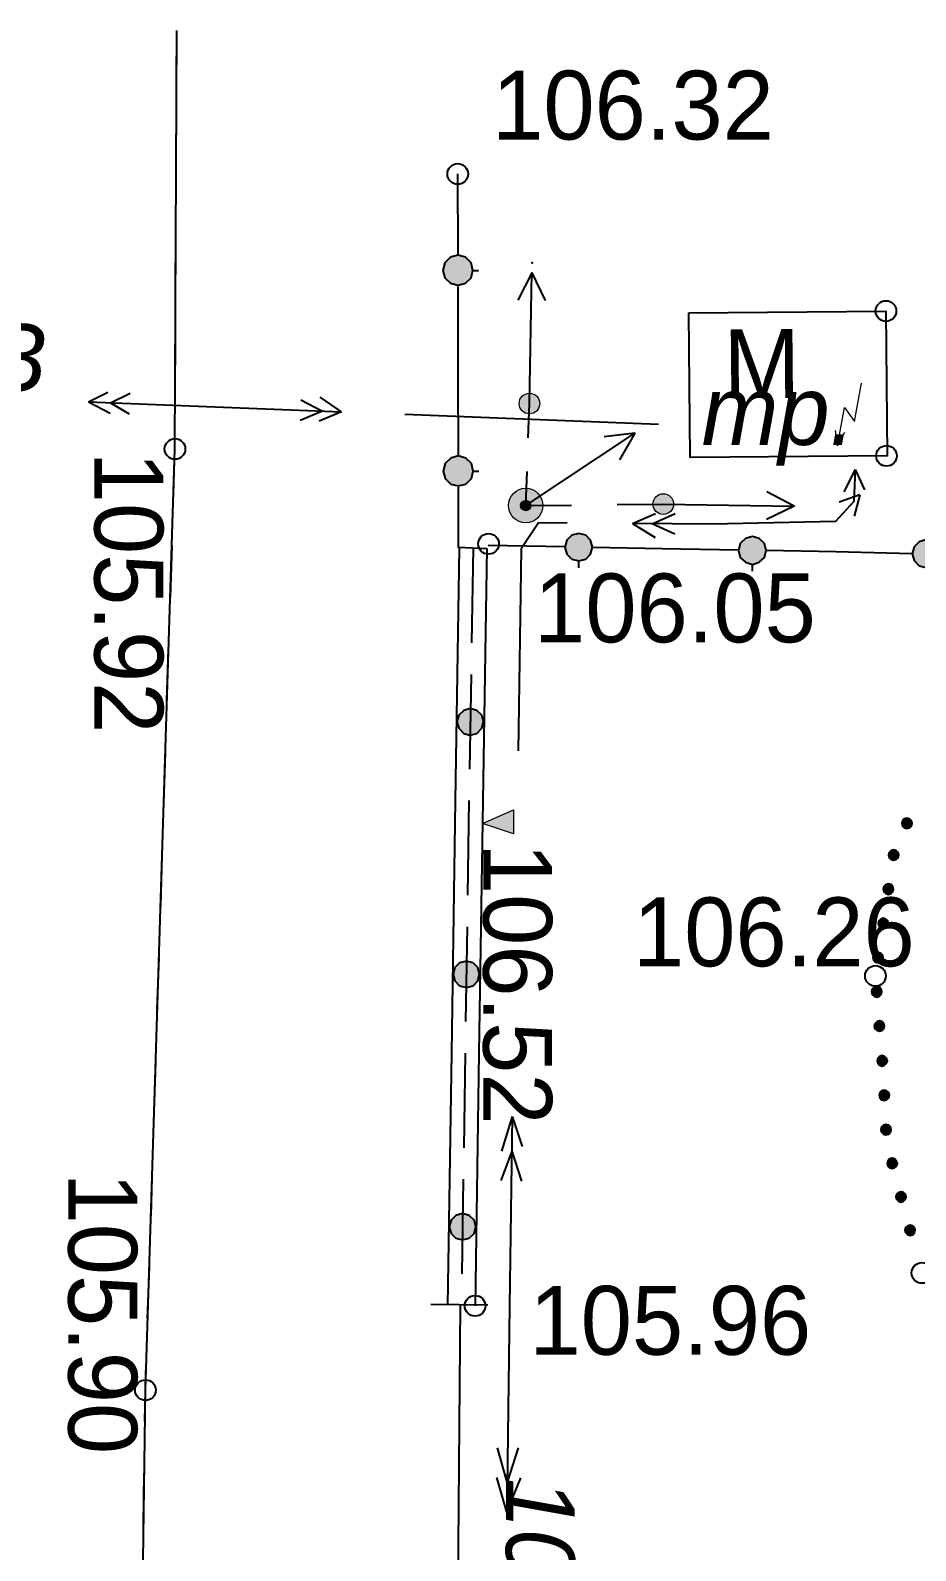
# Model space of a CAD drawing. Header units: millimetres. Extents: x 172667 to 1873135, y -274708 to 168495.
# Drawn here: x 1698149 to 1711001, y 71223 to 93300 of the extents above; entities that cross this region are included whole.
import ezdxf
from ezdxf.enums import TextEntityAlignment as Align

# ---------------------------------------------------------------- set-up
doc = ezdxf.new("R2010")
doc.units = ezdxf.units.MM
doc.layers.add('_ТОПО', color=253, linetype='Continuous')
doc.layers.add('SC007', color=7, linetype='Continuous')
doc.styles.add('6', font='', dxfattribs={"height": 0.001503})
doc.styles.add('8', font='', dxfattribs={"height": 0.000909972})
doc.styles.add('9', font='', dxfattribs={"height": 0.000909972})
doc.styles.add('F2', font='', dxfattribs={"height": 0.000909972})
doc.styles.get('6').set_extended_font_data('P131')
doc.styles.get('8').set_extended_font_data('D431', italic=True)
doc.styles.get('9').set_extended_font_data('D431', italic=True)
doc.styles.get('F2').set_extended_font_data('D431')

# ---------------------------------------------------------------- blocks, each defined once
blk = doc.blocks.new('SYMBOL2060001')
at = {"layer": 'SC007'}
blk.add_circle((0, 0), 0.15, dxfattribs=at)
blk = doc.blocks.new('SYMBOL2060002')
at = {"true_color": 0x000000}
blk.add_hatch(color=18, dxfattribs=at).paths.add_polyline_path([(0.15, 0.45), (0, 0), (-0.2, 0.45)])
at = {"color": 18, "linetype": 'Continuous', "lineweight": 0, "true_color": 0x000000, "flags": 128}
blk.add_lwpolyline([(0.15, 0.45), (0, 0), (-0.2, 0.45), (0.15, 0.45), (0.15, 0.45)], close=True, dxfattribs=at)
blk = doc.blocks.new('SYMBOL2090002')
at = {"true_color": 0xffffff}
h = blk.add_hatch(color=7, dxfattribs=at)
edge = h.paths.add_edge_path()
edge.add_arc((0, 0), 0.25, 0, 360)
at = {"true_color": 0x000000}
h = blk.add_hatch(color=18, dxfattribs=at)
edge = h.paths.add_edge_path()
edge.add_arc((0, 0), 0.075, 0, 360)
at = {"color": 18, "linetype": 'Continuous', "lineweight": 0, "true_color": 0x000000}
for radius in [0.25, 0.075]:
    blk.add_circle((0, 0), radius, dxfattribs=at)
blk = doc.blocks.new('SYMBOL2090005')
at = {"true_color": 0xffffff}
h = blk.add_hatch(color=7, dxfattribs=at)
edge = h.paths.add_edge_path()
edge.add_arc((0, 0), 0.15, 0, 360)
at = {"color": 18, "linetype": 'Continuous', "lineweight": 9, "true_color": 0x000000}
blk.add_circle((0, 0), 0.15, dxfattribs=at)
blk = doc.blocks.new('SYMBOL17138028')
at = {"color": 18, "linetype": 'Continuous', "lineweight": 0, "true_color": 0x000000, "flags": 128}
for points in [[(-0.4, -0.4), (0, 0), (0, -0.25), (0.4, 0.15)], [(-0.4, -0.4), (-0.3, -0.2)], [(-0.4, -0.4), (-0.2, -0.3)]]:
    blk.add_lwpolyline(points, dxfattribs=at)

msp = doc.modelspace()

# ---------------------------------------------------------------- hatches: boundary and pattern name
at = {"layer": '_ТОПО', "linetype": 'ByBlock', "lineweight": -2}
for points in [[(1704356.2, 89600.1), (1704466.2, 89630.1), (1704546.2, 89705.1), (1704571.2, 89815.1), (1704546.2, 89925.1), (1704466.2, 90005.1), (1704356.2, 90035.1), (1704246.2, 90005.1), (1704166.2, 89925.1), (1704136.2, 89815.1), (1704166.2, 89705.1), (1704246.2, 89630.1)], [(1704361.2, 86685.1), (1704471.2, 86710.1), (1704551.2, 86790.1), (1704576.2, 86900.1), (1704551.2, 87010.1), (1704471.2, 87090.1), (1704361.2, 87120.1), (1704251.2, 87090.1), (1704171.2, 87010.1), (1704141.2, 86900.1), (1704171.2, 86790.1), (1704251.2, 86710.1)], [(1706111.2, 85595.1), (1706211.2, 85620.1), (1706281.2, 85695.1), (1706311.2, 85795.1), (1706281.2, 85895.1), (1706211.2, 85970.1), (1706111.2, 85995.1), (1706011.2, 85970.1), (1705936.2, 85895.1), (1705906.2, 85795.1), (1705936.2, 85695.1), (1706011.2, 85620.1)], [(1708631.2, 85545.1), (1708731.2, 85575.1), (1708806.2, 85645.1), (1708831.2, 85745.1), (1708806.2, 85850.1), (1708731.2, 85920.1), (1708631.2, 85950.1), (1708531.2, 85920.1), (1708456.2, 85850.1), (1708431.2, 85745.1), (1708456.2, 85645.1), (1708531.2, 85575.1)], [(1711151.2, 85500.1), (1711251.2, 85525.1), (1711326.2, 85600.1), (1711356.2, 85700.1), (1711326.2, 85800.1), (1711251.2, 85875.1), (1711151.2, 85900.1), (1711051.2, 85875.1), (1710981.2, 85800.1), (1710951.2, 85700.1), (1710981.2, 85600.1), (1711051.2, 85525.1)], [(1704536.2, 83065.1), (1704631.2, 83090.1), (1704701.2, 83165.1), (1704726.2, 83260.1), (1704701.2, 83355.1), (1704631.2, 83425.1), (1704536.2, 83450.1), (1704441.2, 83425.1), (1704371.2, 83355.1), (1704341.2, 83260.1), (1704371.2, 83165.1), (1704441.2, 83090.1)], [(1710876.2, 81710.1), (1710911.2, 81720.1), (1710941.2, 81745.1), (1710951.2, 81785.1), (1710941.2, 81820.1), (1710911.2, 81850.1), (1710876.2, 81860.1), (1710836.2, 81850.1), (1710811.2, 81820.1), (1710801.2, 81785.1), (1710811.2, 81745.1), (1710836.2, 81720.1)], [(1710681.2, 81250.1), (1710721.2, 81260.1), (1710746.2, 81285.1), (1710756.2, 81325.1), (1710746.2, 81360.1), (1710721.2, 81390.1), (1710681.2, 81400.1), (1710646.2, 81390.1), (1710616.2, 81360.1), (1710606.2, 81325.1), (1710616.2, 81285.1), (1710646.2, 81260.1)], [(1710606.2, 80750.1), (1710646.2, 80765.1), (1710671.2, 80790.1), (1710681.2, 80830.1), (1710671.2, 80865.1), (1710646.2, 80895.1), (1710606.2, 80905.1), (1710571.2, 80895.1), (1710541.2, 80865.1), (1710531.2, 80830.1), (1710541.2, 80790.1), (1710571.2, 80765.1)], [(1710531.2, 80255.1), (1710571.2, 80265.1), (1710596.2, 80295.1), (1710606.2, 80330.1), (1710596.2, 80370.1), (1710571.2, 80395.1), (1710531.2, 80405.1), (1710496.2, 80395.1), (1710466.2, 80370.1), (1710456.2, 80330.1), (1710466.2, 80295.1), (1710496.2, 80265.1)], [(1704481.2, 79400.1), (1704576.2, 79425.1), (1704646.2, 79495.1), (1704671.2, 79590.1), (1704646.2, 79690.1), (1704576.2, 79760.1), (1704481.2, 79785.1), (1704381.2, 79760.1), (1704311.2, 79690.1), (1704286.2, 79590.1), (1704311.2, 79495.1), (1704381.2, 79425.1)], [(1710456.2, 79760.1), (1710496.2, 79770.1), (1710521.2, 79800.1), (1710531.2, 79835.1), (1710521.2, 79875.1), (1710496.2, 79900.1), (1710456.2, 79910.1), (1710421.2, 79900.1), (1710391.2, 79875.1), (1710381.2, 79835.1), (1710391.2, 79800.1), (1710421.2, 79770.1)], [(1710436.2, 79260.1), (1710476.2, 79275.1), (1710501.2, 79300.1), (1710511.2, 79340.1), (1710501.2, 79375.1), (1710476.2, 79405.1), (1710436.2, 79415.1), (1710401.2, 79405.1), (1710371.2, 79375.1), (1710361.2, 79340.1), (1710371.2, 79300.1), (1710401.2, 79275.1)], [(1710476.2, 78765.1), (1710516.2, 78775.1), (1710541.2, 78800.1), (1710551.2, 78840.1), (1710541.2, 78875.1), (1710516.2, 78905.1), (1710476.2, 78915.1), (1710441.2, 78905.1), (1710411.2, 78875.1), (1710401.2, 78840.1), (1710411.2, 78800.1), (1710441.2, 78775.1)], [(1710516.2, 78260.1), (1710551.2, 78270.1), (1710581.2, 78300.1), (1710591.2, 78335.1), (1710581.2, 78375.1), (1710551.2, 78400.1), (1710516.2, 78415.1), (1710476.2, 78400.1), (1710451.2, 78375.1), (1710441.2, 78335.1), (1710451.2, 78300.1), (1710476.2, 78270.1)], [(1710546.2, 77760.1), (1710581.2, 77770.1), (1710611.2, 77800.1), (1710621.2, 77835.1), (1710611.2, 77875.1), (1710581.2, 77900.1), (1710546.2, 77910.1), (1710506.2, 77900.1), (1710481.2, 77875.1), (1710471.2, 77835.1), (1710481.2, 77800.1), (1710506.2, 77770.1)], [(1710571.2, 77260.1), (1710611.2, 77270.1), (1710636.2, 77300.1), (1710646.2, 77335.1), (1710636.2, 77375.1), (1710611.2, 77400.1), (1710571.2, 77410.1), (1710536.2, 77400.1), (1710506.2, 77375.1), (1710496.2, 77335.1), (1710506.2, 77300.1), (1710536.2, 77270.1)], [(1710661.2, 76770.1), (1710696.2, 76780.1), (1710726.2, 76805.1), (1710736.2, 76845.1), (1710726.2, 76880.1), (1710696.2, 76910.1), (1710661.2, 76920.1), (1710621.2, 76910.1), (1710596.2, 76880.1), (1710586.2, 76845.1), (1710596.2, 76805.1), (1710621.2, 76780.1)], [(1710791.2, 76285.1), (1710826.2, 76295.1), (1710856.2, 76325.1), (1710866.2, 76360.1), (1710856.2, 76400.1), (1710826.2, 76425.1), (1710791.2, 76435.1), (1710751.2, 76425.1), (1710726.2, 76400.1), (1710716.2, 76360.1), (1710726.2, 76325.1), (1710751.2, 76295.1)], [(1704421.2, 75735.1), (1704521.2, 75760.1), (1704591.2, 75830.1), (1704616.2, 75925.1), (1704591.2, 76020.1), (1704521.2, 76090.1), (1704421.2, 76120.1), (1704326.2, 76090.1), (1704256.2, 76020.1), (1704231.2, 75925.1), (1704256.2, 75830.1), (1704326.2, 75760.1)], [(1710921.2, 75800.1), (1710961.2, 75810.1), (1710986.2, 75840.1), (1710996.2, 75875.1), (1710986.2, 75915.1), (1710961.2, 75940.1), (1710921.2, 75950.1), (1710886.2, 75940.1), (1710856.2, 75915.1), (1710846.2, 75875.1), (1710856.2, 75840.1), (1710886.2, 75810.1)]]:
    msp.add_hatch(color=8, dxfattribs=at).paths.add_polyline_path(points)

# ---------------------------------------------------------------- linework, layer by layer
at = {"layer": '_ТОПО', "color": 8, "linetype": 'ByBlock', "lineweight": -2}
for p, q in [((1700271.2, 92550.1, 104683.5), (1700276.2, 93300.1, 104683.5)), ((1700266.2, 91050.1, 104683.5), (1700266.2, 91800.1, 104683.5)), ((1704351.2, 91215.1, 106451.6), (1704356.2, 90050.1, 106451.6)), ((1704351.2, 91215.1, 106451.6), (1704356.2, 90050.1, 106451.6)), ((1700256.2, 89555.1, 104683.5), (1700261.2, 90305.1, 104683.5)), ((1704556.2, 89815.1, 106451.6), (1704656.2, 89815.1, 106451.6)), ((1704556.2, 89815.1, 106451.6), (1704656.2, 89815.1, 106451.6)), ((1705431.5, 89780.8, 106209), (1705623.8, 89377, 106209)), ((1704356.2, 89580.1, 106451.6), (1704356.2, 88300.1, 106451.6)), ((1704356.2, 89580.1, 106451.6), (1704356.2, 88300.1, 106451.6)), ((1700251.2, 88060.1, 104683.5), (1700256.2, 88805.1, 104683.5)), ((1704356.2, 88300.1, 106451.6), (1704361.2, 87135.1, 106451.6)), ((1704356.2, 88300.1, 106451.6), (1704361.2, 87135.1, 106451.6)), ((1698991.2, 87905.1, 105791.5), (1699271.2, 88045.1, 105791.5)), ((1698991.2, 87905.1, 105791.5), (1702666.2, 87760.1, 105791.5)), ((1698991.2, 87905.1, 105791.5), (1699306.2, 87740.1, 105791.5)), ((1699311.2, 87890.1, 105791.5), (1699596.2, 88030.1, 105791.5)), ((1699311.2, 87890.1, 105791.5), (1699581.2, 87730.1, 105791.5)), ((1702666.2, 87760.1, 105791.5), (1702356.2, 87975.1, 105791.5)), ((1705376.2, 87385.1, 106095.5), (1705396.2, 87880.1, 106095.5)), ((1702666.2, 87760.1, 105791.5), (1702341.2, 87625.1, 105791.5)), ((1703586.2, 87725.1, 105791.5), (1707266.2, 87580.1, 105791.5)), ((1706923.3, 87451.2, 106048.5), (1706700.8, 87063.3, 106048.5)), ((1704561.2, 86900.1, 106451.6), (1704661.2, 86900.1, 106451.6)), ((1704561.2, 86900.1, 106451.6), (1704661.2, 86900.1, 106451.6)), ((1705341.2, 86400.1, 106095.5), (1705361.2, 86895.1, 106095.5)), ((1710126.2, 86925.1, 106242), (1709961.2, 86600.1, 106242)), ((1710126.2, 86925.1, 106242), (1710261.2, 86630.1, 106242)), ((1710191.2, 86555.1, 106242), (1709891.2, 86450.1, 106242)), ((1710191.2, 86555.1, 106242), (1710111.2, 86245.1, 106242)), ((1705341.2, 86400.1, 105997.1), (1706006.2, 86405.1, 105997.1)), ((1706666.2, 86415.1, 105997.1), (1707331.2, 86420.1, 105997.1)), ((1709238, 86390.3, 105544.8), (1708834.8, 86196.7, 105544.8)), ((1706891.2, 86140.1, 106242), (1707226.2, 86285.1, 106242)), ((1706891.2, 86140.1, 106242), (1707221.2, 85935.1, 106242)), ((1700181.2, 85065.1, 104683.5), (1700206.2, 85815.1, 104683.5)), ((1704376.2, 85780.1, 106500.6), (1704316.2, 82115.1, 106334.1)), ((1704576.2, 85780.1, 106510.2), (1704551.2, 84405.1, 106449.9)), ((1704576.2, 85780.1, 106510.2), (1704551.2, 84405.1, 106449.9)), ((1704776.2, 85775.1, 106520), (1704716.2, 82110.1, 106334.7)), ((1705906.2, 85800.1, 106789.5), (1704796.2, 85820.1, 106789.5)), ((1705906.2, 85800.1, 106789.5), (1704796.2, 85820.1, 106789.5)), ((1707321.2, 85770.1, 106789.5), (1706311.2, 85790.1, 106789.5)), ((1707321.2, 85770.1, 106789.5), (1706311.2, 85790.1, 106789.5)), ((1708431.2, 85750.1, 106789.5), (1707321.2, 85770.1, 106789.5)), ((1708431.2, 85750.1, 106789.5), (1707321.2, 85770.1, 106789.5)), ((1709841.2, 85725.1, 106789.5), (1708831.2, 85745.1, 106789.5)), ((1709841.2, 85725.1, 106789.5), (1708831.2, 85745.1, 106789.5)), ((1710951.2, 85700.1, 106789.5), (1709841.2, 85725.1, 106789.5)), ((1710951.2, 85700.1, 106789.5), (1709841.2, 85725.1, 106789.5)), ((1706106.2, 85595.1, 106789.5), (1706106.2, 85495.1, 106789.5)), ((1706106.2, 85595.1, 106789.5), (1706106.2, 85495.1, 106789.5)), ((1708626.2, 85545.1, 106789.5), (1708626.2, 85445.1, 106789.5)), ((1708626.2, 85545.1, 106789.5), (1708626.2, 85445.1, 106789.5)), ((1700131.2, 83570.1, 104683.5), (1700156.2, 84315.1, 104683.5)), ((1704546.2, 83945.1, 106426.8), (1704526.2, 82570.1, 106357.6)), ((1704546.2, 83945.1, 106426.8), (1704526.2, 82570.1, 106357.6)), ((1700086.2, 82070.1, 104683.5), (1700111.2, 82820.1, 104683.5)), ((1704316.2, 82115.1, 106334.1), (1704261.2, 78450.1, 106149.9)), ((1704516.2, 82115.1, 106334.6), (1704496.2, 80740.1, 106265.2)), ((1704516.2, 82115.1, 106334.6), (1704496.2, 80740.1, 106265.2)), ((1704716.2, 82110.1, 106334.7), (1704661.2, 78445.1, 106149.4)), ((1700041.2, 80575.1, 104683.5), (1700061.2, 81325.1, 104683.5)), ((1704491.2, 80280.1, 106242), (1704466.2, 78905.1, 106172.6)), ((1704491.2, 80280.1, 106242), (1704466.2, 78905.1, 106172.6)), ((1699991.2, 79080.1, 104683.5), (1700016.2, 79830.1, 104683.5)), ((1704261.2, 78450.1, 106149.9), (1704206.2, 74785.1, 105983.5)), ((1704461.2, 78445.1, 106149.4), (1704441.2, 77070.1, 106080.1)), ((1704461.2, 78445.1, 106149.4), (1704441.2, 77070.1, 106080.1)), ((1704661.2, 78445.1, 106149.4), (1704606.2, 74775.1, 105964)), ((1699946.2, 77585.1, 104683.5), (1699971.2, 78330.1, 104683.5)), ((1705146.2, 77525.1, 106242), (1704991.2, 77025.1, 106242)), ((1705146.2, 77525.1, 106242), (1705291.2, 77090.1, 106242)), ((1699901.2, 76085.1, 104683.5), (1699921.2, 76835.1, 104683.5)), ((1705141.2, 77025.1, 106242), (1704981.2, 76595.1, 106242)), ((1705141.2, 77025.1, 106242), (1705281.2, 76590.1, 106242)), ((1704431.2, 76615.1, 106057.2), (1704411.2, 75240.1, 105989.3)), ((1704431.2, 76615.1, 106057.2), (1704411.2, 75240.1, 105989.3)), ((1699851.2, 74590.1, 104683.5), (1699876.2, 75340.1, 104683.5)), ((1704789.2, 74789, 105841.8), (1703964.3, 74796.3, 105841.8)), ((1704389.2, 74792.5, 105965.7), (1704311.2, 66042.7, 105718)), ((1699791.2, 71595.1, 104683.5), (1699801.2, 72345.1, 104683.5)), ((1705066.2, 71780.1, 106242), (1704921.2, 72285.1, 106242)), ((1705066.2, 71780.1, 106242), (1705271.2, 72280.1, 106242))]:
    msp.add_line(p, q, dxfattribs=at)
at = {"layer": '_ТОПО', "color": 8, "linetype": 'ByBlock', "lineweight": -2, "flags": 128}
for points, elevation in [([(1700068.2, 18713.1), (1701442.2, 19343.1), (1699594.2, 32694.1), (1699451.2, 45754.1), (1699626.2, 59414.1), (1699819.2, 73553.1), (1700248.2, 87221.1), (1700273.8, 93297.9)], 104683.5), ([(1705395.2, 87881.1), (1705431.5, 89780.8), (1705223.9, 89384.7)], 106209), ([(1702076.2, 87935.1), (1702391.2, 87770.1), (1702066.2, 87635.1)], 105791.5), ([(1705340.6, 86400), (1706923.3, 87451.2), (1706479.5, 87396.5)], 106048.5), ([(1700226.2, 86560.1), (1700246.2, 87220.1), (1700246.2, 87310.1)], 104683.5), ([(1710126.2, 86925.1), (1710106.2, 86460.1), (1709836.2, 86170.1), (1708046.2, 86130.1), (1706891.2, 86140.1)], 106242), ([(1704361.2, 86665.1), (1704361.2, 85795.1), (1704776.2, 85775.1)], 106451.6), ([(1704361.2, 86665.1), (1704361.2, 85795.1), (1704776.2, 85775.1)], 106451.6), ([(1707338.2, 86420.8), (1709238, 86390.3), (1708841.3, 86596.7)], 105544.8), ([(1705941.2, 86145.1), (1705526.2, 86150.1), (1705276.2, 85770.1), (1705231.2, 82835.1)], 106242), ([(1707506.2, 85985.1), (1707176.2, 86135.1), (1707511.2, 86285.1)], 106242), ([(1705146.2, 77525.1), (1705106.2, 74770.1), (1705066.2, 71780.1)], 106242), ([(1699811.2, 73095.1), (1699821.2, 73555.1), (1699826.2, 73840.1)], 104683.5), ([(1705231.2, 72715.1), (1705071.2, 72215.1), (1704931.2, 72715.1)], 106242)]:
    msp.add_lwpolyline(points, dxfattribs=dict(at, elevation=elevation))
for points, elevation in [([(1704356.2, 89600.1), (1704466.2, 89630.1), (1704546.2, 89705.1), (1704571.2, 89815.1), (1704546.2, 89925.1), (1704466.2, 90005.1), (1704356.2, 90035.1), (1704246.2, 90005.1), (1704166.2, 89925.1), (1704136.2, 89815.1), (1704166.2, 89705.1), (1704246.2, 89630.1), (1704356.2, 89600.1)], 106451.6), ([(1704356.2, 89600.1), (1704466.2, 89630.1), (1704546.2, 89705.1), (1704571.2, 89815.1), (1704546.2, 89925.1), (1704466.2, 90005.1), (1704356.2, 90035.1), (1704246.2, 90005.1), (1704166.2, 89925.1), (1704136.2, 89815.1), (1704166.2, 89705.1), (1704246.2, 89630.1), (1704356.2, 89600.1)], 106451.6), ([(1707709.2, 89199.1), (1710571.2, 89224.1), (1710589.6, 87121.2), (1707727.6, 87096.2), (1707709.2, 89199.1)], 106027.5), ([(1704361.2, 86685.1), (1704471.2, 86710.1), (1704551.2, 86790.1), (1704576.2, 86900.1), (1704551.2, 87010.1), (1704471.2, 87090.1), (1704361.2, 87120.1), (1704251.2, 87090.1), (1704171.2, 87010.1), (1704141.2, 86900.1), (1704171.2, 86790.1), (1704251.2, 86710.1), (1704361.2, 86685.1)], 106451.6), ([(1704361.2, 86685.1), (1704471.2, 86710.1), (1704551.2, 86790.1), (1704576.2, 86900.1), (1704551.2, 87010.1), (1704471.2, 87090.1), (1704361.2, 87120.1), (1704251.2, 87090.1), (1704171.2, 87010.1), (1704141.2, 86900.1), (1704171.2, 86790.1), (1704251.2, 86710.1), (1704361.2, 86685.1)], 106451.6), ([(1706111.2, 85595.1), (1706211.2, 85620.1), (1706281.2, 85695.1), (1706311.2, 85795.1), (1706281.2, 85895.1), (1706211.2, 85970.1), (1706111.2, 85995.1), (1706011.2, 85970.1), (1705936.2, 85895.1), (1705906.2, 85795.1), (1705936.2, 85695.1), (1706011.2, 85620.1), (1706111.2, 85595.1)], 106789.5), ([(1706111.2, 85595.1), (1706211.2, 85620.1), (1706281.2, 85695.1), (1706311.2, 85795.1), (1706281.2, 85895.1), (1706211.2, 85970.1), (1706111.2, 85995.1), (1706011.2, 85970.1), (1705936.2, 85895.1), (1705906.2, 85795.1), (1705936.2, 85695.1), (1706011.2, 85620.1), (1706111.2, 85595.1)], 106789.5), ([(1708631.2, 85545.1), (1708731.2, 85575.1), (1708806.2, 85645.1), (1708831.2, 85745.1), (1708806.2, 85850.1), (1708731.2, 85920.1), (1708631.2, 85950.1), (1708531.2, 85920.1), (1708456.2, 85850.1), (1708431.2, 85745.1), (1708456.2, 85645.1), (1708531.2, 85575.1), (1708631.2, 85545.1)], 106789.5), ([(1708631.2, 85545.1), (1708731.2, 85575.1), (1708806.2, 85645.1), (1708831.2, 85745.1), (1708806.2, 85850.1), (1708731.2, 85920.1), (1708631.2, 85950.1), (1708531.2, 85920.1), (1708456.2, 85850.1), (1708431.2, 85745.1), (1708456.2, 85645.1), (1708531.2, 85575.1), (1708631.2, 85545.1)], 106789.5), ([(1711151.2, 85500.1), (1711251.2, 85525.1), (1711326.2, 85600.1), (1711356.2, 85700.1), (1711326.2, 85800.1), (1711251.2, 85875.1), (1711151.2, 85900.1), (1711051.2, 85875.1), (1710981.2, 85800.1), (1710951.2, 85700.1), (1710981.2, 85600.1), (1711051.2, 85525.1), (1711151.2, 85500.1)], 106789.5), ([(1711151.2, 85500.1), (1711251.2, 85525.1), (1711326.2, 85600.1), (1711356.2, 85700.1), (1711326.2, 85800.1), (1711251.2, 85875.1), (1711151.2, 85900.1), (1711051.2, 85875.1), (1710981.2, 85800.1), (1710951.2, 85700.1), (1710981.2, 85600.1), (1711051.2, 85525.1), (1711151.2, 85500.1)], 106789.5), ([(1704536.2, 83065.1), (1704631.2, 83090.1), (1704701.2, 83165.1), (1704726.2, 83260.1), (1704701.2, 83355.1), (1704631.2, 83425.1), (1704536.2, 83450.1), (1704441.2, 83425.1), (1704371.2, 83355.1), (1704341.2, 83260.1), (1704371.2, 83165.1), (1704441.2, 83090.1), (1704536.2, 83065.1)], 106392.3), ([(1704536.2, 83065.1), (1704631.2, 83090.1), (1704701.2, 83165.1), (1704726.2, 83260.1), (1704701.2, 83355.1), (1704631.2, 83425.1), (1704536.2, 83450.1), (1704441.2, 83425.1), (1704371.2, 83355.1), (1704341.2, 83260.1), (1704371.2, 83165.1), (1704441.2, 83090.1), (1704536.2, 83065.1)], 106242), ([(1710876.2, 81710.1), (1710911.2, 81720.1), (1710941.2, 81745.1), (1710951.2, 81785.1), (1710941.2, 81820.1), (1710911.2, 81850.1), (1710876.2, 81860.1), (1710836.2, 81850.1), (1710811.2, 81820.1), (1710801.2, 81785.1), (1710811.2, 81745.1), (1710836.2, 81720.1), (1710876.2, 81710.1)], 84186), ([(1710876.2, 81710.1), (1710911.2, 81720.1), (1710941.2, 81745.1), (1710951.2, 81785.1), (1710941.2, 81820.1), (1710911.2, 81850.1), (1710876.2, 81860.1), (1710836.2, 81850.1), (1710811.2, 81820.1), (1710801.2, 81785.1), (1710811.2, 81745.1), (1710836.2, 81720.1), (1710876.2, 81710.1)], 84186), ([(1710681.2, 81250.1), (1710721.2, 81260.1), (1710746.2, 81285.1), (1710756.2, 81325.1), (1710746.2, 81360.1), (1710721.2, 81390.1), (1710681.2, 81400.1), (1710646.2, 81390.1), (1710616.2, 81360.1), (1710606.2, 81325.1), (1710616.2, 81285.1), (1710646.2, 81260.1), (1710681.2, 81250.1)], 84186), ([(1710681.2, 81250.1), (1710721.2, 81260.1), (1710746.2, 81285.1), (1710756.2, 81325.1), (1710746.2, 81360.1), (1710721.2, 81390.1), (1710681.2, 81400.1), (1710646.2, 81390.1), (1710616.2, 81360.1), (1710606.2, 81325.1), (1710616.2, 81285.1), (1710646.2, 81260.1), (1710681.2, 81250.1)], 84186), ([(1710606.2, 80750.1), (1710646.2, 80765.1), (1710671.2, 80790.1), (1710681.2, 80830.1), (1710671.2, 80865.1), (1710646.2, 80895.1), (1710606.2, 80905.1), (1710571.2, 80895.1), (1710541.2, 80865.1), (1710531.2, 80830.1), (1710541.2, 80790.1), (1710571.2, 80765.1), (1710606.2, 80750.1)], 84186), ([(1710606.2, 80750.1), (1710646.2, 80765.1), (1710671.2, 80790.1), (1710681.2, 80830.1), (1710671.2, 80865.1), (1710646.2, 80895.1), (1710606.2, 80905.1), (1710571.2, 80895.1), (1710541.2, 80865.1), (1710531.2, 80830.1), (1710541.2, 80790.1), (1710571.2, 80765.1), (1710606.2, 80750.1)], 84186), ([(1710531.2, 80255.1), (1710571.2, 80265.1), (1710596.2, 80295.1), (1710606.2, 80330.1), (1710596.2, 80370.1), (1710571.2, 80395.1), (1710531.2, 80405.1), (1710496.2, 80395.1), (1710466.2, 80370.1), (1710456.2, 80330.1), (1710466.2, 80295.1), (1710496.2, 80265.1), (1710531.2, 80255.1)], 84186), ([(1710531.2, 80255.1), (1710571.2, 80265.1), (1710596.2, 80295.1), (1710606.2, 80330.1), (1710596.2, 80370.1), (1710571.2, 80395.1), (1710531.2, 80405.1), (1710496.2, 80395.1), (1710466.2, 80370.1), (1710456.2, 80330.1), (1710466.2, 80295.1), (1710496.2, 80265.1), (1710531.2, 80255.1)], 84186), ([(1704481.2, 79400.1), (1704576.2, 79425.1), (1704646.2, 79495.1), (1704671.2, 79590.1), (1704646.2, 79690.1), (1704576.2, 79760.1), (1704481.2, 79785.1), (1704381.2, 79760.1), (1704311.2, 79690.1), (1704286.2, 79590.1), (1704311.2, 79495.1), (1704381.2, 79425.1), (1704481.2, 79400.1)], 106207.3), ([(1704481.2, 79400.1), (1704576.2, 79425.1), (1704646.2, 79495.1), (1704671.2, 79590.1), (1704646.2, 79690.1), (1704576.2, 79760.1), (1704481.2, 79785.1), (1704381.2, 79760.1), (1704311.2, 79690.1), (1704286.2, 79590.1), (1704311.2, 79495.1), (1704381.2, 79425.1), (1704481.2, 79400.1)], 106242), ([(1710456.2, 79760.1), (1710496.2, 79770.1), (1710521.2, 79800.1), (1710531.2, 79835.1), (1710521.2, 79875.1), (1710496.2, 79900.1), (1710456.2, 79910.1), (1710421.2, 79900.1), (1710391.2, 79875.1), (1710381.2, 79835.1), (1710391.2, 79800.1), (1710421.2, 79770.1), (1710456.2, 79760.1)], 84186), ([(1710456.2, 79760.1), (1710496.2, 79770.1), (1710521.2, 79800.1), (1710531.2, 79835.1), (1710521.2, 79875.1), (1710496.2, 79900.1), (1710456.2, 79910.1), (1710421.2, 79900.1), (1710391.2, 79875.1), (1710381.2, 79835.1), (1710391.2, 79800.1), (1710421.2, 79770.1), (1710456.2, 79760.1)], 84186), ([(1710436.2, 79260.1), (1710476.2, 79275.1), (1710501.2, 79300.1), (1710511.2, 79340.1), (1710501.2, 79375.1), (1710476.2, 79405.1), (1710436.2, 79415.1), (1710401.2, 79405.1), (1710371.2, 79375.1), (1710361.2, 79340.1), (1710371.2, 79300.1), (1710401.2, 79275.1), (1710436.2, 79260.1)], 84186), ([(1710436.2, 79260.1), (1710476.2, 79275.1), (1710501.2, 79300.1), (1710511.2, 79340.1), (1710501.2, 79375.1), (1710476.2, 79405.1), (1710436.2, 79415.1), (1710401.2, 79405.1), (1710371.2, 79375.1), (1710361.2, 79340.1), (1710371.2, 79300.1), (1710401.2, 79275.1), (1710436.2, 79260.1)], 84186), ([(1710476.2, 78765.1), (1710516.2, 78775.1), (1710541.2, 78800.1), (1710551.2, 78840.1), (1710541.2, 78875.1), (1710516.2, 78905.1), (1710476.2, 78915.1), (1710441.2, 78905.1), (1710411.2, 78875.1), (1710401.2, 78840.1), (1710411.2, 78800.1), (1710441.2, 78775.1), (1710476.2, 78765.1)], 84186), ([(1710476.2, 78765.1), (1710516.2, 78775.1), (1710541.2, 78800.1), (1710551.2, 78840.1), (1710541.2, 78875.1), (1710516.2, 78905.1), (1710476.2, 78915.1), (1710441.2, 78905.1), (1710411.2, 78875.1), (1710401.2, 78840.1), (1710411.2, 78800.1), (1710441.2, 78775.1), (1710476.2, 78765.1)], 84186), ([(1710516.2, 78260.1), (1710551.2, 78270.1), (1710581.2, 78300.1), (1710591.2, 78335.1), (1710581.2, 78375.1), (1710551.2, 78400.1), (1710516.2, 78415.1), (1710476.2, 78400.1), (1710451.2, 78375.1), (1710441.2, 78335.1), (1710451.2, 78300.1), (1710476.2, 78270.1), (1710516.2, 78260.1)], 84186), ([(1710516.2, 78260.1), (1710551.2, 78270.1), (1710581.2, 78300.1), (1710591.2, 78335.1), (1710581.2, 78375.1), (1710551.2, 78400.1), (1710516.2, 78415.1), (1710476.2, 78400.1), (1710451.2, 78375.1), (1710441.2, 78335.1), (1710451.2, 78300.1), (1710476.2, 78270.1), (1710516.2, 78260.1)], 84186), ([(1710546.2, 77760.1), (1710581.2, 77770.1), (1710611.2, 77800.1), (1710621.2, 77835.1), (1710611.2, 77875.1), (1710581.2, 77900.1), (1710546.2, 77910.1), (1710506.2, 77900.1), (1710481.2, 77875.1), (1710471.2, 77835.1), (1710481.2, 77800.1), (1710506.2, 77770.1), (1710546.2, 77760.1)], 84186), ([(1710546.2, 77760.1), (1710581.2, 77770.1), (1710611.2, 77800.1), (1710621.2, 77835.1), (1710611.2, 77875.1), (1710581.2, 77900.1), (1710546.2, 77910.1), (1710506.2, 77900.1), (1710481.2, 77875.1), (1710471.2, 77835.1), (1710481.2, 77800.1), (1710506.2, 77770.1), (1710546.2, 77760.1)], 84186), ([(1710571.2, 77260.1), (1710611.2, 77270.1), (1710636.2, 77300.1), (1710646.2, 77335.1), (1710636.2, 77375.1), (1710611.2, 77400.1), (1710571.2, 77410.1), (1710536.2, 77400.1), (1710506.2, 77375.1), (1710496.2, 77335.1), (1710506.2, 77300.1), (1710536.2, 77270.1), (1710571.2, 77260.1)], 84186), ([(1710571.2, 77260.1), (1710611.2, 77270.1), (1710636.2, 77300.1), (1710646.2, 77335.1), (1710636.2, 77375.1), (1710611.2, 77400.1), (1710571.2, 77410.1), (1710536.2, 77400.1), (1710506.2, 77375.1), (1710496.2, 77335.1), (1710506.2, 77300.1), (1710536.2, 77270.1), (1710571.2, 77260.1)], 84186), ([(1710661.2, 76770.1), (1710696.2, 76780.1), (1710726.2, 76805.1), (1710736.2, 76845.1), (1710726.2, 76880.1), (1710696.2, 76910.1), (1710661.2, 76920.1), (1710621.2, 76910.1), (1710596.2, 76880.1), (1710586.2, 76845.1), (1710596.2, 76805.1), (1710621.2, 76780.1), (1710661.2, 76770.1)], 84186), ([(1710661.2, 76770.1), (1710696.2, 76780.1), (1710726.2, 76805.1), (1710736.2, 76845.1), (1710726.2, 76880.1), (1710696.2, 76910.1), (1710661.2, 76920.1), (1710621.2, 76910.1), (1710596.2, 76880.1), (1710586.2, 76845.1), (1710596.2, 76805.1), (1710621.2, 76780.1), (1710661.2, 76770.1)], 84186), ([(1710791.2, 76285.1), (1710826.2, 76295.1), (1710856.2, 76325.1), (1710866.2, 76360.1), (1710856.2, 76400.1), (1710826.2, 76425.1), (1710791.2, 76435.1), (1710751.2, 76425.1), (1710726.2, 76400.1), (1710716.2, 76360.1), (1710726.2, 76325.1), (1710751.2, 76295.1), (1710791.2, 76285.1)], 84186), ([(1710791.2, 76285.1), (1710826.2, 76295.1), (1710856.2, 76325.1), (1710866.2, 76360.1), (1710856.2, 76400.1), (1710826.2, 76425.1), (1710791.2, 76435.1), (1710751.2, 76425.1), (1710726.2, 76400.1), (1710716.2, 76360.1), (1710726.2, 76325.1), (1710751.2, 76295.1), (1710791.2, 76285.1)], 84186), ([(1704421.2, 75735.1), (1704521.2, 75760.1), (1704591.2, 75830.1), (1704616.2, 75925.1), (1704591.2, 76020.1), (1704521.2, 76090.1), (1704421.2, 76120.1), (1704326.2, 76090.1), (1704256.2, 76020.1), (1704231.2, 75925.1), (1704256.2, 75830.1), (1704326.2, 75760.1), (1704421.2, 75735.1)], 106022.8), ([(1704421.2, 75735.1), (1704521.2, 75760.1), (1704591.2, 75830.1), (1704616.2, 75925.1), (1704591.2, 76020.1), (1704521.2, 76090.1), (1704421.2, 76120.1), (1704326.2, 76090.1), (1704256.2, 76020.1), (1704231.2, 75925.1), (1704256.2, 75830.1), (1704326.2, 75760.1), (1704421.2, 75735.1)], 106242), ([(1710921.2, 75800.1), (1710961.2, 75810.1), (1710986.2, 75840.1), (1710996.2, 75875.1), (1710986.2, 75915.1), (1710961.2, 75940.1), (1710921.2, 75950.1), (1710886.2, 75940.1), (1710856.2, 75915.1), (1710846.2, 75875.1), (1710856.2, 75840.1), (1710886.2, 75810.1), (1710921.2, 75800.1)], 84186), ([(1710921.2, 75800.1), (1710961.2, 75810.1), (1710986.2, 75840.1), (1710996.2, 75875.1), (1710986.2, 75915.1), (1710961.2, 75940.1), (1710921.2, 75950.1), (1710886.2, 75940.1), (1710856.2, 75915.1), (1710846.2, 75875.1), (1710856.2, 75840.1), (1710886.2, 75810.1), (1710921.2, 75800.1)], 84186)]:
    msp.add_lwpolyline(points, close=True, dxfattribs=dict(at, elevation=elevation))
at = {"layer": '_ТОПО', "color": 8, "linetype": 'ByBlock', "lineweight": -2}
msp.add_point((1705434.3, 89927, 106209), dxfattribs=at)

# ---------------------------------------------------------------- block references
at = {"layer": '_ТОПО', "color": 8, "linetype": 'ByBlock', "lineweight": -2, "xscale": 1000, "yscale": 1000, "zscale": 1000}
for name, p in [('SYMBOL2060001', (1704353.2, 91215.1, 106315)), ('SYMBOL2060001', (1710571.2, 89224.1, 106086)), ('SYMBOL2090005', (1705395.2, 87881.1, 106103)), ('SYMBOL2060001', (1700248.2, 87221.1, 105916)), ('SYMBOL2060001', (1710578.2, 87121.1, 105969)), ('SYMBOL2090002', (1705340.6, 86400, 106088.1)), ('SYMBOL2090005', (1707338.2, 86420.8, 105906.2)), ('SYMBOL2060001', (1704802.2, 85843.1, 106050)), ('SYMBOL2060001', (1710418.2, 79568.1, 106264)), ('SYMBOL2060001', (1711093.2, 75255.1, 106218)), ('SYMBOL2060001', (1704605.2, 74777.1, 105964)), ('SYMBOL2060001', (1699819.2, 73553.1, 105899))]:
    msp.add_blockref(name, p, dxfattribs=at)
for name, p, rotation in [('SYMBOL17138028', (1709970.5, 87825.3, 106321.4), 34.430009), ('SYMBOL2060002', (1704712.8, 81780.6, 106520), 270)]:
    msp.add_blockref(name, p, dxfattribs=dict(at, rotation=rotation))

# ---------------------------------------------------------------- texts
at = {"layer": '_ТОПО', "color": 8, "linetype": 'ByBlock', "lineweight": -2, "style": 'F2'}
for s, p in [('106.32', (1704853.2, 92215.1, 106315)), ('106.05', (1705462.2, 84913.1, 83020)), ('106.26', (1706898.2, 80208.1, 105444)), ('105.96', (1705395.2, 74567.1, 105924))]:
    msp.add_text(s, height=1000, dxfattribs=at).set_placement(p, align=Align.MIDDLE_LEFT)
at = {"layer": '_ТОПО', "color": 8, "linetype": 'ByBlock', "lineweight": -2}
for s, rotation, style, p in [('10кВ', 357.8, '9', (1696881.8, 88591.9, 105341.5)), ('М', 0.5, '6', (1708769.4, 88460.2, 106027.5)), ('10кВ', 270, '9', (1705553, 70776.9, 106242))]:
    msp.add_text(s, height=1000, rotation=rotation, dxfattribs=dict(at, style=style)).set_placement(p, align=Align.MIDDLE_CENTER)
at = {"layer": '_ТОПО', "color": 8, "linetype": 'ByBlock', "lineweight": -2, "style": '8'}
msp.add_text('тр.', height=1000, dxfattribs=at).set_placement((1709009.4, 87780.2, 106057.5), align=Align.MIDDLE_CENTER)
at = {"layer": '_ТОПО', "color": 8, "linetype": 'ByBlock', "lineweight": -2, "style": 'F2'}
for s, p in [('105.92', (1699578.2, 87181.1, 106446)), ('106.52', (1705222.8, 81500.6, 106550)), ('105.90', (1699199.2, 76713.1, 107039))]:
    msp.add_text(s, height=1000, rotation=270, dxfattribs=at).set_placement(p, align=Align.MIDDLE_LEFT)

doc.saveas('drawing.dxf')
